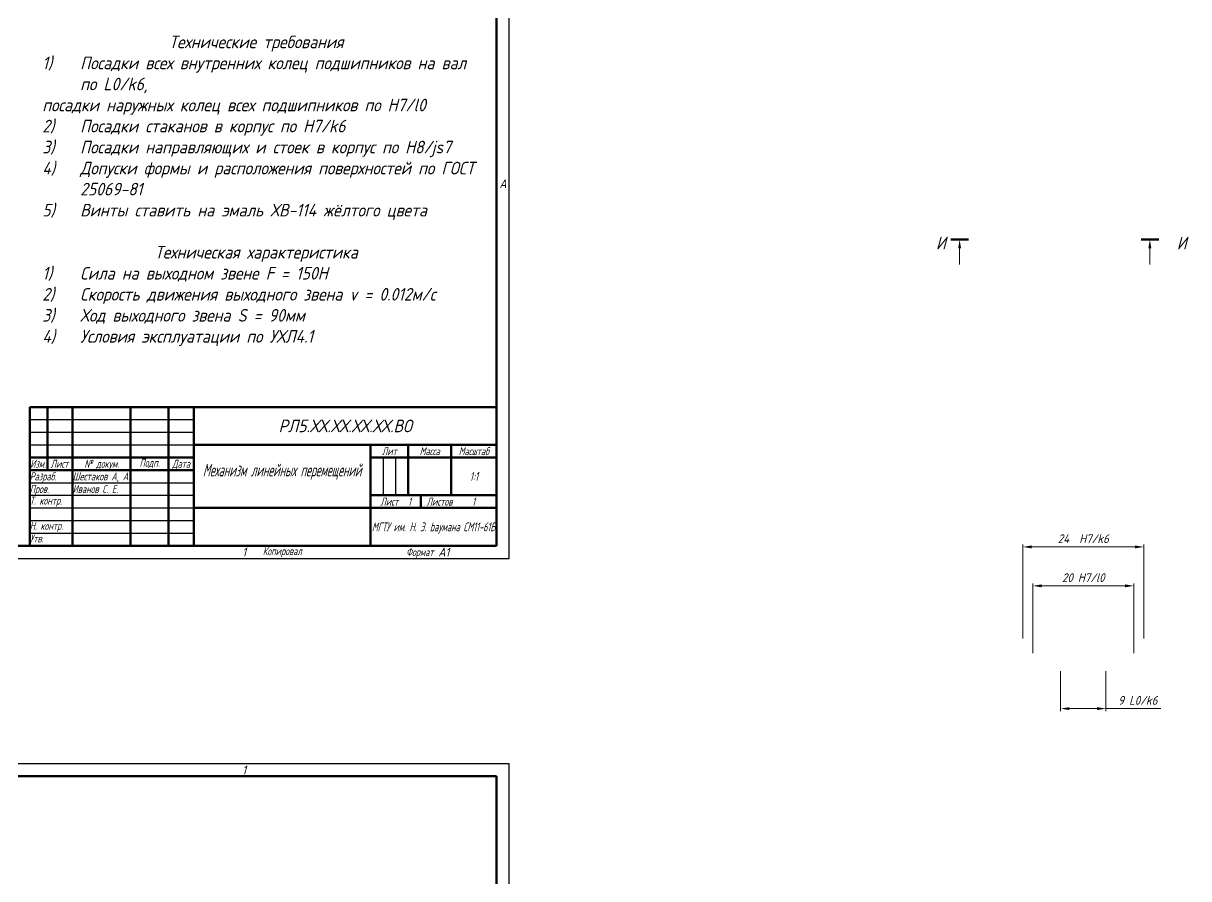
# Model space of a CAD drawing. Header units: millimetres. Extents: x -1043 to 2000, y -1356 to 1302.
# Drawn here: x 648.5 to 1110.2, y -126.9 to 212.1 of the extents above; entities that cross this region are included whole.
import ezdxf
from ezdxf.enums import TextEntityAlignment as Align

# ---------------------------------------------------------------- set-up
doc = ezdxf.new("R2010")
doc.units = ezdxf.units.MM
for name, color, linetype, lineweight in [('AM_5', 3, 'Continuous', 15), ('AM_BOR', 7, 'Continuous', 35), ('основные', 7, 'Continuous', 35), ('оч жирные', 7, 'Continuous', 70)]:
    doc.layers.add(name, color=color, linetype=linetype, lineweight=lineweight)
doc.styles.add('ACGOSTTS', font='geniso.shx', dxfattribs={"oblique": 15})
doc.styles.get("Standard").update_dxf_attribs({"font": 'geniso.shx', "oblique": 15})
doc.dimstyles.new('AM_GOST$0', dxfattribs={"dimtxt": 3.5, "dimasz": 3.5, "dimexe": 1, "dimexo": 1, "dimgap": 1.5, "dimtad": 1, "dimtoh": 1, "dimtxsty": 'Standard', "dimcen": 0, "dimclrd": 256, "dimclre": 256, "dimclrt": 2, "dimadec": 0, "dimazin": 2, "dimtp": 0.1, "dimtm": 0.1, "dimtfac": 0.71, "dimtmove": 0, "dimatfit": 3, "dimfxl": 1, "dimtolj": 1, "dimlwd": -1, "dimlwe": -1, "dimarcsym": 1})

# ---------------------------------------------------------------- blocks, each defined once
blk = doc.blocks.new('GOST_A1_LANDSCAPE')
at = {"layer": 'AM_BOR', "color": 1, "lineweight": 25}
for p, q in [((841, 594), (0, 594)), ((841, 0), (841, 594)), ((0, 0), (841, 0))]:
    blk.add_line(p, q, dxfattribs=at)
at = {"layer": 'AM_BOR', "color": 7, "lineweight": 50}
for p, q in [((836, 589), (20, 589)), ((836, 5), (836, 589)), ((20, 5), (836, 5))]:
    blk.add_line(p, q, dxfattribs=at)
at = {"layer": 'AM_BOR', "color": 1, "lineweight": 25, "style": 'ACGOSTTS', "oblique": 15}
for s, p in [('1', (736, 591.5)), ('A', (838.5, 148.5)), ('1', (736, 2.5))]:
    blk.add_text(s, height=3.5, dxfattribs=at).set_placement(p, align=Align.MIDDLE_CENTER)
blk = doc.blocks.new('GOST_FORM1')
at = {"layer": 'AM_BOR', "color": 7, "lineweight": 50}
for p, q in [((-185, 0), (-185, 55)), ((-185, 55), (0, 55)), ((-178, 55), (-178, 30)), ((-168, 55), (-168, 0)), ((-145, 55), (-145, 0)), ((-130, 55), (-130, 0)), ((-120, 55), (-120, 0)), ((0, 55), (0, 0)), ((-120, 40), (0, 40)), ((-50, 40), (-50, 0)), ((-35, 40), (-35, 20)), ((-18, 40), (-18, 20)), ((-185, 35), (-120, 35)), ((-50, 35), (0, 35)), ((-185, 30), (-120, 30)), ((-50, 20), (0, 20)), ((-30, 20), (-30, 15)), ((-120, 15), (0, 15)), ((0, 0), (-185, 0))]:
    blk.add_line(p, q, dxfattribs=at)
at = {"layer": 'AM_BOR', "color": 1, "lineweight": 25}
for p, q in [((-185, 50), (-120, 50)), ((-185, 45), (-120, 45)), ((-185, 40), (-120, 40)), ((-45, 35), (-45, 20)), ((-40, 35), (-40, 20)), ((-185, 25), (-120, 25)), ((-185, 20), (-120, 20)), ((-185, 15), (-120, 15)), ((-185, 10), (-120, 10)), ((-185, 5), (-120, 5))]:
    blk.add_line(p, q, dxfattribs=at)
at = {"layer": 'AM_BOR', "color": 1, "lineweight": 25, "style": 'ACGOSTTS', "oblique": 15, "width": 0.8}
for s, p in [('Лит', (-42.5, 37.5)), ('Масса', (-26.5, 37.5)), ('Масштаб', (-9, 37.5)), ('Изм.', (-181.7, 32.5)), ('Лист', (-173.2, 32.5)), ('№ докум.', (-156.5, 32.5)), ('Подп.', (-137.5, 32.9)), ('Дата', (-125, 32.5)), ('Лист', (-42.5, 17.5)), ('Листов', (-22.62, 17.5)), ('Копировал', (-84.92, -2.1))]:
    blk.add_text(s, height=3.17, dxfattribs=at).set_placement(p, align=Align.MIDDLE_CENTER)
for s, p in [('Разраб.', (-185, 27.5)), ('Пров.', (-185, 22.5)), ('Т. контр.', (-185, 17.9)), ('Н. контр.', (-185, 7.9)), ('Утв.', (-185, 2.9))]:
    blk.add_text(s, height=3.17, dxfattribs=at).set_placement(p, align=Align.MIDDLE_LEFT)
blk.add_text('Формат', height=3.17, dxfattribs=at).set_placement((-25, -2.5), align=Align.MIDDLE_RIGHT)
at = {"layer": 'AM_BOR', "color": 2, "lineweight": 25, "style": 'ACGOSTTS', "oblique": 15}
for tag, height, p in [('GEN-TITLE-PARTNO{23}', 5, (-60, 47.5)), ('GEN-TITLE-CMPNY{13}', 3.5, (-25, 7.5))]:
    blk.add_attdef(tag, text='', height=height, dxfattribs=at).set_placement(p, align=Align.MIDDLE_CENTER)
at = {"layer": 'AM_BOR', "color": 2, "lineweight": 25, "style": 'ACGOSTTS', "oblique": 15, "width": 0.8}
for tag, height, p in [('GEN-TITLE-DES1{13}', 5, (-85, 30)), ('GEN-TITLE-LIT1{1}', 3.5, (-47.9, 27.5)), ('GEN-TITLE-LIT2{1.1}', 3.5, (-42.9, 27.5)), ('GEN-TITLE-LIT3{1.1}', 3.5, (-37.9, 27.5)), ('GEN-TITLE-WT{4}', 3.5, (-27, 27.5)), ('GEN-TITLE-SCA{6}', 3.5, (-9, 27.5)), ('GEN-TITLE-DES2{21}', 3.17, (-85, 19.5)), ('GEN-TITLE-SHEET{2.2}', 3.17, (-34.5, 17.5)), ('GEN-TITLE-NUMSHTS{5}', 3.17, (-9.12, 17.5))]:
    blk.add_attdef(tag, text='', height=height, dxfattribs=at).set_placement(p, align=Align.MIDDLE_CENTER)
at = {"layer": 'AM_BOR', "color": 2, "lineweight": 25, "style": 'ACGOSTTS', "oblique": 15}
for tag, height, width, p in [('GEN-TITLE-NAME{6.5}', 3.17, 0.8, (-168, 27.5)), ('GEN-TITLE-CHKM{6.5}', 3.17, 0.8, (-168, 22.5)), ('GEN-TITLE-ENG{6.5}', 3.17, 0.8, (-168, 17.5)), ('GEN-TITLE-AUTH{6.5}', 3.17, 0.8, (-168, 12.5)), ('GEN-TITLE-APPD{6.5}', 3.17, 0.8, (-168, 7.5)), ('GEN-TITLE-MAT2{9}', 3.5, 0.9, (-85, 9.25)), ('GEN-TITLE-MAT3{9}', 3.5, 0.9, (-85, 4.37)), ('GEN-TITLE-APPM{6.5}', 3.17, 0.8, (-168, 2.5))]:
    blk.add_attdef(tag, text='', height=height, dxfattribs=dict(at, width=width)).set_placement(p, align=Align.MIDDLE_LEFT)
at = {"layer": 'AM_BOR', "color": 1, "lineweight": 25, "style": 'ACGOSTTS', "oblique": 15, "width": 0.8}
blk.add_attdef('GEN-TITLE-AUTHT{5}', text='', height=3.17, dxfattribs=at).set_placement((-185, 12.9), align=Align.MIDDLE_LEFT)
at = {"layer": 'AM_BOR', "color": 2, "lineweight": 25, "style": 'ACGOSTTS', "oblique": 15, "width": 0.9}
blk.add_attdef('GEN-TITLE-MAT1{9}', text='', height=3.5, dxfattribs=at).set_placement((-86.5, 7.5), align=Align.MIDDLE_RIGHT)
at = {"layer": 'AM_BOR', "color": 2, "lineweight": 25, "style": 'ACGOSTTS', "oblique": 15}
blk.add_attdef('GEN-TITLE-SIZ{15.7}', text='', height=3.5, dxfattribs=at).set_placement((-23.1, -2.5), align=Align.MIDDLE_LEFT)
blk = doc.blocks.new('*D22')
at = {"layer": 'AM_5', "linetype": 'ByBlock', "transparency": 16777216}
for p, q in [((1059.48, -44.7), (1059.48, -60.53)), ((1077.48, -44.7), (1077.48, -60.53)), ((1062.98, -59.53), (1073.98, -59.53)), ((1077.48, -59.53), (1099.19, -59.53))]:
    blk.add_line(p, q, dxfattribs=at)
at = {"layer": 'AM_5', "transparency": 16777216}
for points in [[(1062.98, -58.95), (1062.98, -60.11), (1059.48, -59.53)], [(1073.98, -58.95), (1073.98, -60.11), (1077.48, -59.53)]]:
    blk.add_solid(points, dxfattribs=at)
at = {"layer": 'Defpoints', "color": 0, "transparency": 16777216}
for p in [(1059.48, -43.7), (1077.48, -43.7), (1077.48, -59.53)]:
    blk.add_point(p, dxfattribs=at)
at = {"layer": 'AM_5', "color": 2, "transparency": 16777216, "insert": (1090.08, -56.28), "char_height": 3.5, "attachment_point": 5}
blk.add_mtext('\\A1;9 L0/k6', dxfattribs=at)
blk = doc.blocks.new('*D23')
at = {"layer": 'AM_5', "linetype": 'ByBlock', "transparency": 16777216}
for p, q in [((1048.48, -37.6), (1048.48, -9.89)), ((1051.98, -10.89), (1084.98, -10.89)), ((1088.48, -37.6), (1088.48, -9.89))]:
    blk.add_line(p, q, dxfattribs=at)
at = {"layer": 'AM_5', "transparency": 16777216}
for points in [[(1051.98, -10.3), (1051.98, -11.47), (1048.48, -10.89)], [(1084.98, -10.3), (1084.98, -11.47), (1088.48, -10.89)]]:
    blk.add_solid(points, dxfattribs=at)
at = {"layer": 'Defpoints', "color": 0, "transparency": 16777216}
for p in [(1088.48, -10.89), (1048.48, -38.6), (1088.48, -38.6)]:
    blk.add_point(p, dxfattribs=at)
at = {"layer": 'AM_5', "color": 2, "transparency": 16777216, "insert": (1068.48, -7.64), "char_height": 3.5, "attachment_point": 5}
blk.add_mtext('\\A1;20 H7/l0', dxfattribs=at)
blk = doc.blocks.new('*D24')
at = {"layer": 'AM_5', "linetype": 'ByBlock', "transparency": 16777216}
for p, q in [((1044.48, -31.7), (1044.48, 5.55)), ((1092.48, -31.7), (1092.48, 5.55)), ((1047.98, 4.55), (1088.98, 4.55))]:
    blk.add_line(p, q, dxfattribs=at)
at = {"layer": 'AM_5', "transparency": 16777216}
for points in [[(1047.98, 5.14), (1047.98, 3.97), (1044.48, 4.55)], [(1088.98, 5.14), (1088.98, 3.97), (1092.48, 4.55)]]:
    blk.add_solid(points, dxfattribs=at)
at = {"layer": 'Defpoints', "color": 0, "transparency": 16777216}
for p in [(1092.48, 4.55), (1044.48, -32.7), (1092.48, -32.7)]:
    blk.add_point(p, dxfattribs=at)
at = {"layer": 'AM_5', "color": 2, "transparency": 16777216, "insert": (1068.48, 7.8), "char_height": 3.5, "attachment_point": 5}
blk.add_mtext('\\A1;24 {}{\\C2; H7/k6}', dxfattribs=at)

msp = doc.modelspace()

# ---------------------------------------------------------------- linework, layer by layer
at = {"layer": 'AM_5'}
for p, q in [((1019.472, 116.541), (1019.472, 122.86)), ((1094.863, 116.541), (1094.863, 122.86))]:
    msp.add_line(p, q, dxfattribs=at)
at = {"layer": 'AM_5', "linetype": 'Continuous'}
for points in [[(1020.055, 122.86), (1018.889, 122.86), (1019.472, 126.36)], [(1095.446, 122.86), (1094.28, 122.86), (1094.863, 126.36)]]:
    msp.add_trace(points, dxfattribs=at)
at = {"layer": 'оч жирные'}
for p, q in [((1015.972, 126.36), (1022.972, 126.36)), ((1091.363, 126.36), (1098.363, 126.36))]:
    msp.add_line(p, q, dxfattribs=at)

# ---------------------------------------------------------------- block references
at = {"layer": 'основные', "lineweight": 0}
for p in [(0, 0), (0, -675.362)]:
    msp.add_blockref('GOST_A1_LANDSCAPE', p, dxfattribs=at)
ref = msp.add_blockref('GOST_FORM1', (836, 5), dxfattribs=at)
ref.add_attrib('GEN-TITLE-DES1{13}', 'Механизм линейных перемещений', dxfattribs={"layer": 'AM_BOR', "color": 2, "lineweight": 25, "height": 5, "style": 'ACGOSTTS', "oblique": 15, "width": 0.634102}).set_placement((751, 35), align=Align.MIDDLE_CENTER)
ref.add_attrib('GEN-TITLE-PARTNO{23}', 'РЛ5.ХХ.ХХ.ХХ.ХХ.ВО', dxfattribs={"layer": 'AM_BOR', "color": 2, "lineweight": 25, "height": 5, "style": 'ACGOSTTS', "oblique": 15}).set_placement((776, 52.5), align=Align.MIDDLE_CENTER)
ref.add_attrib('GEN-TITLE-SCA{6}', '1:1', dxfattribs={"layer": 'AM_BOR', "color": 2, "lineweight": 25, "height": 3.5, "style": 'ACGOSTTS', "oblique": 15, "width": 0.8}).set_placement((827, 32.5), align=Align.MIDDLE_CENTER)
ref.add_attrib('GEN-TITLE-SHEET{2.2}', '1', dxfattribs={"layer": 'AM_BOR', "color": 2, "lineweight": 25, "height": 3.17, "style": 'ACGOSTTS', "oblique": 15, "width": 0.8}).set_placement((801.5, 22.5), align=Align.MIDDLE_CENTER)
ref.add_attrib('GEN-TITLE-NUMSHTS{5}', '1', dxfattribs={"layer": 'AM_BOR', "color": 2, "lineweight": 25, "height": 3.17, "style": 'ACGOSTTS', "oblique": 15, "width": 0.8}).set_placement((826.883, 22.5), align=Align.MIDDLE_CENTER)
ref.add_attrib('GEN-TITLE-CMPNY{13}', 'МГТУ им. Н. Э. Ьаумана СМ11-61Б', dxfattribs={"layer": 'AM_BOR', "color": 2, "lineweight": 25, "height": 3.5, "style": 'ACGOSTTS', "oblique": 15, "width": 0.653557}).set_placement((811, 12.5), align=Align.MIDDLE_CENTER)
ref.add_attrib('GEN-TITLE-NAME{6.5}', 'Шестаков А, А.', dxfattribs={"layer": 'AM_BOR', "color": 2, "lineweight": 25, "height": 3.17, "style": 'ACGOSTTS', "oblique": 15, "width": 0.712974}).set_placement((668, 32.5), align=Align.MIDDLE_LEFT)
ref.add_attrib('GEN-TITLE-CHKM{6.5}', 'Иванов С. Е.', dxfattribs={"layer": 'AM_BOR', "color": 2, "lineweight": 25, "height": 3.17, "style": 'ACGOSTTS', "oblique": 15, "width": 0.8}).set_placement((668, 27.5), align=Align.MIDDLE_LEFT)
ref.add_attrib('GEN-TITLE-SIZ{15.7}', 'A1', dxfattribs={"layer": 'AM_BOR', "color": 2, "lineweight": 25, "height": 3.5, "style": 'ACGOSTTS', "oblique": 15}).set_placement((812.9, 2.5), align=Align.MIDDLE_LEFT)

# ---------------------------------------------------------------- texts
at = {"layer": 'основные', "insert": (651, 207.194), "char_height": 5, "attachment_point": 1}
msp.add_mtext_dynamic_manual_height_columns('\\pxqc;Технические требования\\P\\pi-3,l4,q*,t4;1)^IПосадки всех внутренних колец подшипников на вал по L0/k6,^Jпосадки наружных колец всех подшипников по H7/l0\\P2)^IПосадки стаканов в корпус по H7/k6\\P3)^IПосадки направляющих и стоек в корпус по H8/js7\\P4)^IДопуски формы и расположения поверхностей по ГОСТ 25069-81\\P5)^IВинты ставить на эмаль ХВ-114 жёлтого цвета\\P\\pi0,l0,qc,tz;\\PТехническая характеристика\\P\\pi-3,l4,q*,t4;1)^IСила на выходном звене F = 150Н\\P2)^IСкорость движения выходного звена v = 0.012м/с\\P3)^IХод выходного звена S = 90мм\\P4)^IУсловия эксплуатации по УХЛ4.1', width=179.56457, gutter_width=12.5, heights=[0], dxfattribs=at)
at = {"layer": 'основные', "char_height": 5, "attachment_point": 1}
for insert in [(1010.1, 127.51), (1105.512, 127.495)]:
    msp.add_mtext('И', dxfattribs=dict(at, insert=insert))

# ---------------------------------------------------------------- dimensions: what is measured, and where the dimension line sits
at = {"layer": 'AM_5'}
for base, p1, p2, text, override, picture, middle in [((1092.477, 4.554), (1044.477, -32.703), (1092.477, -32.703), '24 {}{\\C2; H7/k6}', {"dimtp": 0.1, "dimtm": 0.1, "dimtdec": 3, "dimtzin": 8}, '*D24', (1068.477, 7.804)), ((1088.477, -10.886), (1048.477, -38.597), (1088.477, -38.597), '20 H7/l0', {"dimpost": ''}, '*D23', (1068.477, -7.635))]:
    dim = msp.add_linear_dim(base=base, p1=p1, p2=p2, text=text, dimstyle='AM_GOST$0', override=override, dxfattribs=at)
    dim.commit()
    dim.dimension.update_dxf_attribs({"geometry": picture, "text_midpoint": middle})
dim = msp.add_linear_dim(base=(1077.477, -59.53), p1=(1059.48, -43.703), p2=(1077.477, -43.703), text='9 L0/k6', dimstyle='AM_GOST$0', dxfattribs=at)
dim.commit()
dim.dimension.update_dxf_attribs({"geometry": '*D22', "text_midpoint": (1090.084, -56.28)})

doc.saveas('drawing.dxf')
